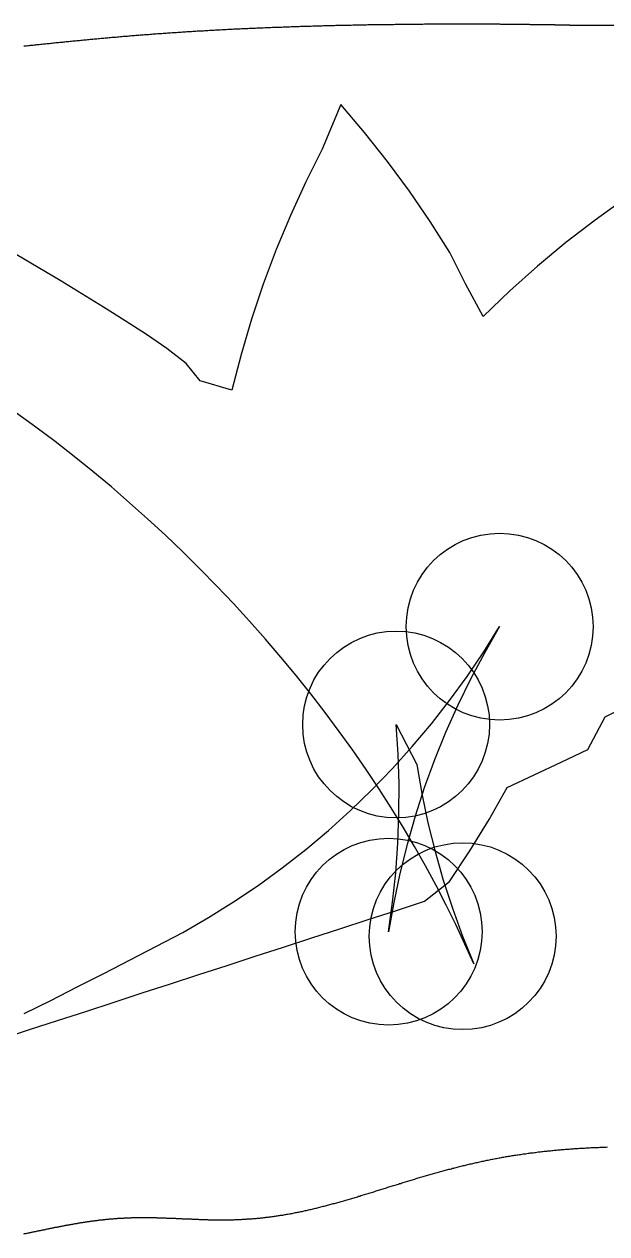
# Model space of a CAD drawing. Header units: millimetres. Extents: x -29284 to 23927, y -13272 to 6553.
# Drawn here: x 162 to 6050, y -5669 to 6553 of the extents above; entities that cross this region are included whole.
import ezdxf

# ---------------------------------------------------------------- set-up
doc = ezdxf.new("R2010")
doc.units = ezdxf.units.MM
for name, color, linetype in [('GEAR_CHANGE_PTS', 2, 'Continuous'), ('PATH_FRONTAXLE_FWD', 4, 'Continuous'), ('PATH_FRONTAXLE_REV', 6, 'Continuous'), ('PATH_REAR_FWD', 5, 'Continuous'), ('PATH_REAR_REV', 1, 'Continuous'), ('ROAD_BOUNDARY', 8, 'Continuous')]:
    doc.layers.add(name, color=color, linetype=linetype)

msp = doc.modelspace()

# ---------------------------------------------------------------- linework, layer by layer
at = {"layer": 'GEAR_CHANGE_PTS'}
for centre in [(4967, 466), (3921, -523), (3845, -2616), (4593, -2662)]:
    msp.add_circle(centre, 944, dxfattribs=at)
at = {"layer": 'PATH_FRONTAXLE_FWD'}
for points in [[(4801, 3601), (4622, 3928), (4465, 4245), (4265, 4561), (4055, 4867), (3834, 5167), (3603, 5459), (3362, 5742)], [(2355, 3217), (2262, 2856), (1940, 2951), (1798, 3125), (1605, 3275), (1397, 3418), (1182, 3556), (965, 3693), (745, 3828), (525, 3962), (303, 4095), (80, 4225)], [(-71, -3699), (215, -3606), (500, -3514), (785, -3421), (1071, -3328), (1356, -3235), (1641, -3143), (1927, -3050), (2212, -2957), (2497, -2864), (2783, -2772), (3068, -2679), (3353, -2586), (3638, -2494), (3924, -2401), (4209, -2308), (4459, -2109), (4665, -1799), (4860, -1482), (5044, -1158), (5316, -1031), (5588, -904), (5860, -777), (6032, -447), (6299, -310)]]:
    msp.add_lwpolyline(points, dxfattribs=at)
at = {"layer": 'PATH_FRONTAXLE_REV'}
for points in [[(8200, 5862), (7857, 5712), (7520, 5551), (7189, 5378), (6864, 5194), (6547, 4998), (6236, 4792), (5932, 4573), (5637, 4346), (5350, 4107), (5071, 3858), (4801, 3601)], [(3362, 5742), (3174, 5291), (3007, 4959), (2853, 4619), (2710, 4276), (2579, 3926), (2461, 3574), (2355, 3217)]]:
    msp.add_lwpolyline(points, dxfattribs=at)
at = {"layer": 'PATH_REAR_FWD'}
for points in [[(4593, -2662), (4705, -2940), (4615, -2742), (4523, -2544), (4426, -2347), (4325, -2149), (4219, -1952), (4108, -1755), (3992, -1559), (3872, -1364), (3747, -1169), (3618, -976), (3484, -783), (3347, -592), (3205, -402), (3059, -214), (2910, -27), (2757, 157), (2600, 340), (2440, 521), (2276, 700), (2109, 876), (1939, 1050), (1765, 1221), (1589, 1389), (1410, 1555), (1228, 1717), (1043, 1877), (856, 2033), (666, 2186), (474, 2335), (280, 2480), (83, 2622)], [(162, -3442), (432, -3311), (699, -3174), (966, -3037), (1233, -2901), (1500, -2764), (1765, -2624), (2025, -2474), (2279, -2315), (2528, -2148), (2771, -1971), (3007, -1787), (3237, -1594), (3460, -1393), (3675, -1184), (3883, -968), (4084, -745), (4277, -515), (4462, -279), (4639, -37), (4807, 211), (4967, 466)], [(3845, -2616), (3886, -2319), (3918, -2021), (3939, -1721), (3950, -1422), (3951, -1122), (3941, -822), (3921, -523)]]:
    msp.add_lwpolyline(points, dxfattribs=at)
at = {"layer": 'PATH_REAR_REV'}
for points in [[(4967, 466), (4816, 206), (4675, -59), (4543, -328), (4421, -602), (4309, -880), (4206, -1162), (4113, -1448), (4031, -1736), (3959, -2027), (3897, -2321), (3845, -2616)], [(3921, -523), (4129, -926), (4181, -1221), (4243, -1515), (4315, -1806), (4397, -2095), (4490, -2380), (4593, -2662)]]:
    msp.add_lwpolyline(points, dxfattribs=at)
at = {"layer": 'ROAD_BOUNDARY'}
for points in [[(12827, 6540), (5730, 6540), (5727, 6540), (5725, 6540), (5722, 6541), (5719, 6541), (5717, 6541), (5714, 6541), (5712, 6541), (5709, 6541), (5707, 6541), (5704, 6541), (5702, 6541), (5699, 6541), (5697, 6541), (5694, 6541), (5691, 6541), (5689, 6541), (5686, 6541), (5684, 6541), (5681, 6541), (5679, 6541), (5676, 6542), (5674, 6542), (5671, 6542), (5668, 6542), (5666, 6542), (5663, 6542), (5661, 6542), (5658, 6542), (5656, 6542), (5654, 6542), (5651, 6542), (5648, 6542), (5644, 6542), (5639, 6542), (5633, 6542), (5628, 6543), (5622, 6543), (5617, 6543), (5612, 6543), (5607, 6543), (5602, 6543), (5597, 6543), (5592, 6543), (5586, 6543), (5581, 6543), (5576, 6544), (5571, 6544), (5566, 6544), (5561, 6544), (5555, 6544), (5550, 6544), (5545, 6544), (5540, 6544), (5535, 6544), (5530, 6544), (5524, 6545), (5519, 6545), (5514, 6545), (5509, 6545), (5504, 6545), (5499, 6545), (5494, 6545), (5489, 6545), (5483, 6545), (5476, 6545), (5468, 6546), (5460, 6546), (5451, 6546), (5443, 6546), (5436, 6546), (5428, 6546), (5420, 6546), (5412, 6546), (5404, 6547), (5396, 6547), (5388, 6547), (5380, 6547), (5373, 6547), (5365, 6547), (5357, 6547), (5349, 6547), (5341, 6548), (5333, 6548), (5325, 6548), (5317, 6548), (5309, 6548), (5301, 6548), (5293, 6548), (5285, 6548), (5277, 6548), (5269, 6549), (5262, 6549), (5254, 6549), (5247, 6549), (5239, 6549), (5230, 6549), (5220, 6549), (5209, 6549), (5198, 6549), (5186, 6550), (5175, 6550), (5165, 6550), (5154, 6550), (5143, 6550), (5132, 6550), (5122, 6550), (5111, 6550), (5100, 6550), (5089, 6551), (5078, 6551), (5067, 6551), (5056, 6551), (5045, 6551), (5034, 6551), (5023, 6551), (5013, 6551), (5002, 6551), (4991, 6551), (4980, 6551), (4969, 6552), (4958, 6552), (4947, 6552), (4936, 6552), (4925, 6552), (4915, 6552), (4904, 6552), (4893, 6552), (4881, 6552), (4868, 6552), (4854, 6552), (4839, 6552), (4825, 6552), (4811, 6552), (4797, 6552), (4783, 6553), (4769, 6553), (4755, 6553), (4740, 6553), (4726, 6553), (4712, 6553), (4698, 6553), (4684, 6553), (4670, 6553), (4655, 6553), (4641, 6553), (4627, 6553), (4613, 6553), (4599, 6553), (4584, 6553), (4570, 6553), (4556, 6553), (4542, 6553), (4527, 6553), (4513, 6553), (4499, 6553), (4485, 6553), (4470, 6553), (4456, 6553), (4442, 6553), (4427, 6553), (4413, 6553), (4398, 6553), (4384, 6552), (4369, 6552), (4354, 6552), (4339, 6552), (4325, 6552), (4310, 6552), (4296, 6552), (4281, 6552), (4266, 6552), (4251, 6552), (4237, 6552), (4222, 6552), (4207, 6552), (4192, 6551), (4178, 6551), (4163, 6551), (4148, 6551), (4133, 6551), (4119, 6551), (4104, 6551), (4089, 6551), (4074, 6550), (4059, 6550), (4045, 6550), (4030, 6550), (4015, 6550), (4000, 6550), (3985, 6550), (3970, 6549), (3955, 6549), (3940, 6549), (3925, 6549), (3910, 6549), (3895, 6548), (3880, 6548), (3864, 6548), (3849, 6548), (3834, 6548), (3819, 6547), (3804, 6547), (3789, 6547), (3773, 6547), (3758, 6547), (3743, 6546), (3728, 6546), (3712, 6546), (3697, 6546), (3682, 6545), (3667, 6545), (3651, 6545), (3636, 6545), (3621, 6544), (3606, 6544), (3590, 6544), (3575, 6543), (3560, 6543), (3544, 6543), (3529, 6543), (3514, 6542), (3499, 6542), (3483, 6542), (3468, 6541), (3452, 6541), (3437, 6541), (3421, 6540), (3406, 6540), (3390, 6540), (3375, 6539), (3359, 6539), (3344, 6539), (3328, 6538), (3312, 6538), (3297, 6537), (3281, 6537), (3266, 6537), (3250, 6536), (3235, 6536), (3219, 6536), (3203, 6535), (3188, 6535), (3172, 6534), (3157, 6534), (3141, 6533), (3125, 6533), (3110, 6533), (3094, 6532), (3079, 6532), (3063, 6531), (3047, 6531), (3032, 6530), (3016, 6530), (3001, 6529), (2985, 6529), (2970, 6528), (2954, 6528), (2938, 6527), (2922, 6527), (2907, 6526), (2891, 6526), (2875, 6525), (2860, 6525), (2844, 6524), (2828, 6524), (2813, 6523), (2797, 6523), (2781, 6522), (2765, 6521), (2750, 6521), (2734, 6520), (2718, 6520), (2703, 6519), (2687, 6519), (2671, 6518), (2656, 6517), (2640, 6517), (2624, 6516), (2609, 6515), (2593, 6515), (2577, 6514), (2562, 6514), (2546, 6513), (2531, 6512), (2515, 6512), (2499, 6511), (2484, 6510), (2468, 6510), (2453, 6509), (2437, 6508), (2421, 6507), (2406, 6507), (2390, 6506), (2375, 6505), (2359, 6505), (2344, 6504), (2328, 6503), (2312, 6502), (2297, 6502), (2281, 6501), (2266, 6500), (2250, 6499), (2235, 6499), (2219, 6498), (2204, 6497), (2189, 6496), (2173, 6495), (2158, 6495), (2142, 6494), (2127, 6493), (2111, 6492), (2096, 6491), (2081, 6490), (2065, 6490), (2050, 6489), (2034, 6488), (2019, 6487), (2004, 6486), (1988, 6485), (1973, 6484), (1958, 6483), (1943, 6483), (1928, 6482), (1912, 6481), (1897, 6480), (1882, 6479), (1867, 6478), (1852, 6477), (1837, 6476), (1822, 6475), (1807, 6474), (1792, 6473), (1777, 6472), (1762, 6471), (1747, 6470), (1732, 6469), (1717, 6468), (1702, 6467), (1687, 6466), (1672, 6465), (1657, 6464), (1642, 6463), (1627, 6462), (1612, 6461), (1597, 6460), (1582, 6459), (1567, 6458), (1553, 6457), (1538, 6456), (1523, 6455), (1508, 6454), (1493, 6453), (1479, 6452), (1464, 6451), (1450, 6449), (1435, 6448), (1421, 6447), (1406, 6446), (1392, 6445), (1377, 6444), (1363, 6443), (1349, 6442), (1334, 6441), (1320, 6439), (1305, 6438), (1291, 6437), (1277, 6436), (1262, 6435), (1248, 6434), (1234, 6432), (1220, 6431), (1205, 6430), (1191, 6429), (1177, 6428), (1163, 6427), (1148, 6425), (1134, 6424), (1120, 6423), (1106, 6422), (1092, 6420), (1077, 6419), (1063, 6418), (1049, 6417), (1035, 6416), (1021, 6414), (1007, 6413), (994, 6412), (980, 6411), (966, 6409), (953, 6408), (939, 6407), (925, 6406), (912, 6404), (898, 6403), (884, 6402), (871, 6401), (857, 6399), (843, 6398), (830, 6397), (816, 6396), (803, 6394), (789, 6393), (775, 6392), (762, 6390), (748, 6389), (735, 6388), (721, 6386), (708, 6385), (694, 6384), (681, 6383), (667, 6381), (654, 6380), (640, 6379), (627, 6377), (613, 6376), (600, 6375), (587, 6373), (574, 6372), (561, 6371), (548, 6369), (535, 6368), (522, 6367), (509, 6365), (496, 6364), (483, 6363), (470, 6362), (457, 6360), (444, 6359), (431, 6358), (418, 6356), (405, 6355), (392, 6354), (379, 6352), (366, 6351), (353, 6350), (340, 6348), (327, 6347), (314, 6346), (301, 6344), (288, 6343), (275, 6342), (262, 6340), (250, 6339), (237, 6338), (224, 6336), (211, 6335), (198, 6334), (185, 6332), (172, 6331), (160, 6330)], [(159, -5669), (167, -5667), (174, -5665), (182, -5664), (190, -5662), (197, -5661), (205, -5659), (212, -5658), (220, -5656), (228, -5654), (235, -5653), (243, -5651), (250, -5650), (258, -5648), (266, -5647), (273, -5645), (281, -5644), (288, -5642), (296, -5640), (303, -5639), (311, -5637), (318, -5636), (326, -5634), (333, -5633), (341, -5631), (348, -5630), (355, -5628), (363, -5627), (370, -5625), (378, -5624), (385, -5622), (393, -5620), (400, -5619), (407, -5618), (414, -5616), (421, -5615), (428, -5613), (435, -5612), (442, -5610), (449, -5609), (456, -5608), (463, -5606), (470, -5605), (477, -5603), (484, -5602), (491, -5601), (498, -5599), (505, -5598), (512, -5597), (519, -5595), (526, -5594), (533, -5593), (540, -5591), (547, -5590), (554, -5589), (561, -5587), (568, -5586), (575, -5585), (581, -5583), (588, -5582), (595, -5581), (602, -5579), (609, -5578), (616, -5577), (623, -5576), (630, -5574), (636, -5573), (643, -5572), (649, -5571), (656, -5570), (663, -5569), (669, -5567), (676, -5566), (683, -5565), (689, -5564), (696, -5563), (703, -5562), (709, -5561), (716, -5559), (723, -5558), (729, -5557), (736, -5556), (742, -5555), (749, -5554), (756, -5553), (762, -5552), (769, -5551), (775, -5550), (782, -5549), (789, -5548), (795, -5547), (802, -5546), (808, -5545), (815, -5544), (821, -5543), (828, -5542), (835, -5541), (841, -5540), (848, -5539), (854, -5538), (861, -5538), (867, -5537), (874, -5536), (880, -5535), (887, -5534), (893, -5533), (900, -5533), (907, -5532), (913, -5531), (920, -5530), (926, -5529), (933, -5529), (939, -5528), (946, -5527), (952, -5526), (959, -5526), (965, -5525), (972, -5524), (978, -5524), (985, -5523), (991, -5522), (998, -5522), (1004, -5521), (1011, -5520), (1017, -5520), (1024, -5519), (1030, -5518), (1037, -5518), (1043, -5517), (1050, -5517), (1057, -5516), (1063, -5516), (1070, -5515), (1077, -5515), (1083, -5514), (1090, -5514), (1097, -5513), (1103, -5513), (1110, -5512), (1117, -5512), (1123, -5511), (1130, -5511), (1137, -5510), (1143, -5510), (1150, -5510), (1157, -5509), (1163, -5509), (1170, -5509), (1177, -5508), (1183, -5508), (1190, -5508), (1197, -5507), (1203, -5507), (1210, -5507), (1217, -5507), (1223, -5506), (1230, -5506), (1237, -5506), (1243, -5506), (1250, -5505), (1257, -5505), (1264, -5505), (1271, -5505), (1278, -5505), (1285, -5505), (1292, -5504), (1299, -5504), (1306, -5504), (1313, -5504), (1320, -5504), (1327, -5504), (1334, -5504), (1341, -5504), (1348, -5504), (1355, -5504), (1362, -5504), (1369, -5504), (1376, -5504), (1383, -5504), (1390, -5504), (1397, -5504), (1404, -5504), (1411, -5504), (1418, -5504), (1425, -5504), (1432, -5504), (1439, -5504), (1446, -5504), (1453, -5504), (1460, -5505), (1467, -5505), (1474, -5505), (1481, -5505), (1488, -5505), (1496, -5505), (1503, -5506), (1511, -5506), (1518, -5506), (1526, -5506), (1533, -5506), (1540, -5507), (1548, -5507), (1555, -5507), (1563, -5507), (1570, -5508), (1578, -5508), (1585, -5508), (1592, -5508), (1600, -5509), (1607, -5509), (1615, -5509), (1622, -5510), (1630, -5510), (1637, -5510), (1645, -5510), (1652, -5511), (1660, -5511), (1668, -5511), (1675, -5512), (1683, -5512), (1690, -5512), (1698, -5513), (1705, -5513), (1713, -5513), (1720, -5514), (1728, -5514), (1736, -5514), (1744, -5515), (1752, -5515), (1760, -5516), (1768, -5516), (1776, -5516), (1784, -5517), (1792, -5517), (1800, -5517), (1808, -5518), (1816, -5518), (1825, -5518), (1833, -5519), (1841, -5519), (1849, -5519), (1857, -5520), (1865, -5520), (1873, -5521), (1881, -5521), (1889, -5521), (1897, -5521), (1906, -5522), (1914, -5522), (1922, -5522), (1930, -5523), (1938, -5523), (1947, -5523), (1955, -5524), (1963, -5524), (1971, -5524), (1979, -5524), (1988, -5525), (1997, -5525), (2005, -5525), (2014, -5525), (2023, -5526), (2032, -5526), (2041, -5526), (2049, -5526), (2058, -5526), (2067, -5526), (2076, -5527), (2084, -5527), (2093, -5527), (2102, -5527), (2111, -5527), (2120, -5527), (2129, -5527), (2138, -5527), (2146, -5527), (2155, -5527), (2164, -5527), (2173, -5527), (2182, -5527), (2191, -5527), (2200, -5527), (2209, -5527), (2218, -5527), (2227, -5527), (2236, -5527), (2245, -5526), (2254, -5526), (2263, -5526), (2273, -5526), (2282, -5526), (2292, -5525), (2301, -5525), (2311, -5525), (2321, -5524), (2330, -5524), (2340, -5523), (2350, -5523), (2359, -5523), (2369, -5522), (2379, -5522), (2388, -5521), (2398, -5521), (2408, -5520), (2417, -5519), (2427, -5519), (2437, -5518), (2447, -5517), (2457, -5517), (2466, -5516), (2476, -5515), (2486, -5514), (2496, -5513), (2506, -5513), (2516, -5512), (2526, -5511), (2535, -5510), (2545, -5509), (2555, -5508), (2565, -5507), (2575, -5506), (2585, -5505), (2596, -5503), (2606, -5502), (2617, -5501), (2627, -5500), (2638, -5498), (2648, -5497), (2659, -5496), (2669, -5494), (2680, -5493), (2690, -5491), (2701, -5490), (2711, -5488), (2722, -5487), (2733, -5485), (2743, -5484), (2754, -5482), (2764, -5480), (2775, -5479), (2786, -5477), (2796, -5475), (2807, -5473), (2818, -5471), (2828, -5469), (2839, -5467), (2850, -5466), (2861, -5464), (2871, -5462), (2882, -5460), (2893, -5457), (2904, -5455), (2914, -5453), (2925, -5451), (2936, -5449), (2948, -5446), (2959, -5444), (2970, -5442), (2981, -5439), (2992, -5437), (3003, -5434), (3015, -5432), (3026, -5429), (3037, -5427), (3048, -5424), (3059, -5422), (3071, -5419), (3082, -5417), (3093, -5414), (3105, -5411), (3116, -5408), (3127, -5406), (3138, -5403), (3150, -5400), (3161, -5397), (3172, -5394), (3184, -5391), (3195, -5388), (3207, -5385), (3218, -5383), (3229, -5380), (3241, -5376), (3252, -5373), (3264, -5370), (3275, -5367), (3286, -5364), (3298, -5361), (3310, -5358), (3321, -5355), (3333, -5351), (3344, -5348), (3356, -5345), (3367, -5342), (3379, -5338), (3391, -5335), (3402, -5332), (3414, -5328), (3426, -5325), (3437, -5321), (3449, -5318), (3461, -5315), (3472, -5311), (3484, -5308), (3496, -5304), (3507, -5301), (3519, -5297), (3531, -5294), (3542, -5290), (3554, -5287), (3566, -5283), (3578, -5279), (3589, -5276), (3601, -5272), (3613, -5269), (3625, -5265), (3637, -5261), (3648, -5258), (3660, -5254), (3672, -5251), (3684, -5247), (3695, -5243), (3707, -5240), (3719, -5236), (3731, -5232), (3742, -5229), (3754, -5225), (3766, -5221), (3778, -5218), (3790, -5214), (3801, -5210), (3813, -5207), (3825, -5203), (3837, -5199), (3849, -5195), (3861, -5192), (3872, -5188), (3884, -5184), (3896, -5181), (3908, -5177), (3920, -5173), (3932, -5170), (3944, -5166), (3955, -5162), (3967, -5159), (3979, -5155), (3991, -5151), (4003, -5148), (4015, -5144), (4027, -5140), (4039, -5137), (4050, -5133), (4062, -5129), (4074, -5126), (4086, -5122), (4098, -5119), (4110, -5115), (4122, -5111), (4133, -5108), (4145, -5104), (4157, -5101), (4169, -5097), (4181, -5094), (4193, -5090), (4205, -5087), (4217, -5083), (4229, -5080), (4240, -5076), (4252, -5073), (4264, -5070), (4276, -5066), (4288, -5063), (4300, -5059), (4312, -5056), (4324, -5053), (4336, -5049), (4348, -5046), (4360, -5043), (4371, -5039), (4383, -5036), (4395, -5033), (4407, -5030), (4419, -5026), (4431, -5023), (4443, -5020), (4455, -5017), (4467, -5014), (4479, -5011), (4491, -5007), (4503, -5004), (4515, -5001), (4527, -4998), (4539, -4995), (4551, -4992), (4563, -4989), (4575, -4986), (4587, -4983), (4599, -4980), (4611, -4977), (4623, -4975), (4635, -4972), (4647, -4969), (4659, -4966), (4671, -4963), (4683, -4960), (4695, -4958), (4707, -4955), (4719, -4952), (4731, -4949), (4743, -4947), (4755, -4944), (4767, -4942), (4779, -4939), (4791, -4936), (4803, -4934), (4815, -4931), (4827, -4929), (4839, -4926), (4851, -4924), (4864, -4921), (4876, -4919), (4888, -4916), (4900, -4914), (4912, -4912), (4924, -4909), (4937, -4907), (4949, -4905), (4961, -4902), (4973, -4900), (4985, -4898), (4997, -4896), (5010, -4894), (5022, -4892), (5034, -4889), (5046, -4887), (5058, -4885), (5071, -4883), (5083, -4881), (5095, -4879), (5107, -4877), (5119, -4875), (5132, -4873), (5144, -4871), (5156, -4870), (5168, -4868), (5181, -4866), (5193, -4864), (5205, -4862), (5218, -4860), (5230, -4859), (5243, -4857), (5255, -4855), (5268, -4854), (5280, -4852), (5293, -4850), (5305, -4849), (5318, -4847), (5330, -4846), (5343, -4844), (5355, -4842), (5367, -4841), (5380, -4840), (5392, -4838), (5405, -4837), (5417, -4835), (5430, -4834), (5443, -4833), (5455, -4831), (5468, -4830), (5480, -4829), (5493, -4827), (5505, -4826), (5518, -4825), (5530, -4824), (5543, -4822), (5555, -4821), (5568, -4820), (5581, -4819), (5593, -4818), (5606, -4817), (5619, -4816), (5632, -4815), (5645, -4814), (5657, -4813), (5670, -4812), (5683, -4811), (5696, -4810), (5709, -4809), (5721, -4808), (5734, -4807), (5747, -4806), (5760, -4806), (5773, -4805), (5786, -4804), (5799, -4803), (5811, -4802), (5824, -4802), (5837, -4801), (5850, -4800), (5863, -4800), (5876, -4799), (5889, -4798), (5902, -4798), (5915, -4797), (5928, -4796), (5941, -4796), (5954, -4795), (5966, -4795), (5979, -4794), (5992, -4794), (6005, -4793), (6019, -4793), (6032, -4792), (6045, -4792), (6058, -4791)]]:
    msp.add_lwpolyline(points, dxfattribs=at)

doc.saveas('drawing.dxf')
